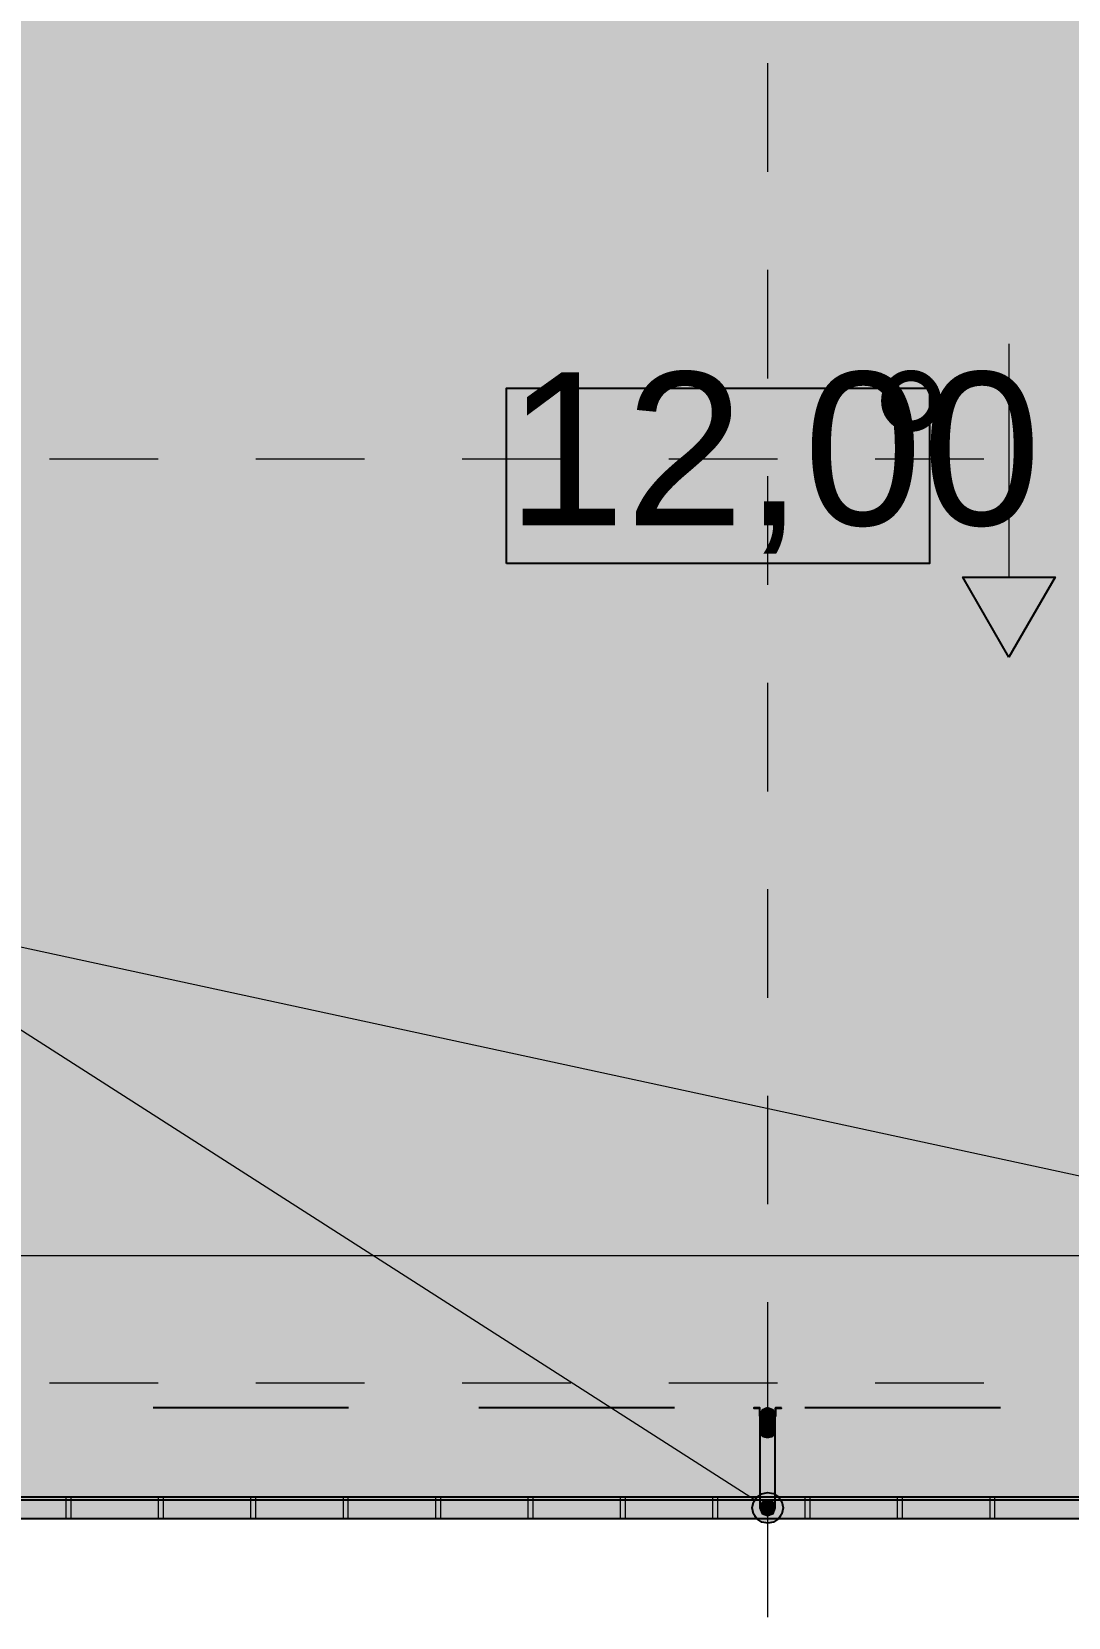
# Model space of a CAD drawing. Extents: x 8 to 21351, y 0 to 420.
# Drawn here: x 20661.7 to 20695.3, y 134.9 to 186.4 of the extents above; entities that cross this region are included whole.
import ezdxf

# ---------------------------------------------------------------- set-up
doc = ezdxf.new("R2010")
doc.units = 0
doc.styles.add('TEYPDFCAD_TEXT', font='arial.ttf')

msp = doc.modelspace()

# ---------------------------------------------------------------- hatches: boundary and pattern name
at = {"true_color": 0x7f7f7f}
msp.add_hatch(color=0, dxfattribs=at).paths.add_polyline_path([(20473.267, 138.73), (20473.267, 187.53), (20807.867, 187.53), (20807.867, 138.73)])
at = {"true_color": 0xffffff}
for points in [[(20677.09, 169.141), (20677.09, 174.83), (20690.828, 174.83), (20690.828, 169.141)], [(20686.019, 141.728), (20685.82, 141.728), (20685.82, 141.478), (20685.747, 141.301), (20685.569, 141.227), (20685.392, 141.301), (20685.318, 141.478), (20685.318, 141.728), (20685.119, 141.728), (20685.119, 141.718), (20685.309, 141.718), (20685.309, 141.478), (20685.385, 141.295), (20685.569, 141.218), (20685.753, 141.295), (20685.829, 141.478), (20685.829, 141.718), (20686.019, 141.718)], [(20686.019, 141.728), (20685.82, 141.728), (20685.82, 141.478), (20685.747, 141.301), (20685.569, 141.227), (20685.392, 141.301), (20685.318, 141.478), (20685.318, 141.728), (20685.119, 141.728), (20685.119, 141.718), (20685.309, 141.718), (20685.309, 141.478), (20685.385, 141.295), (20685.569, 141.218), (20685.753, 141.295), (20685.829, 141.478), (20685.829, 141.718), (20686.019, 141.718)], [(20686.019, 141.728), (20685.82, 141.728), (20685.82, 141.478), (20685.747, 141.301), (20685.569, 141.227), (20685.392, 141.301), (20685.318, 141.478), (20685.318, 141.728), (20685.119, 141.728), (20685.119, 141.718), (20685.309, 141.718), (20685.309, 141.478), (20685.385, 141.295), (20685.569, 141.218), (20685.753, 141.295), (20685.829, 141.478), (20685.829, 141.718), (20686.019, 141.718)], [(20686.019, 141.728), (20685.82, 141.728), (20685.82, 141.478), (20685.747, 141.301), (20685.569, 141.227), (20685.392, 141.301), (20685.318, 141.478), (20685.318, 141.728), (20685.119, 141.728), (20685.119, 141.718), (20685.309, 141.718), (20685.309, 141.478), (20685.385, 141.295), (20685.569, 141.218), (20685.753, 141.295), (20685.829, 141.478), (20685.829, 141.718), (20686.019, 141.718)], [(20686.019, 141.728), (20685.82, 141.728), (20685.82, 141.478), (20685.747, 141.301), (20685.569, 141.227), (20685.392, 141.301), (20685.318, 141.478), (20685.318, 141.728), (20685.119, 141.728), (20685.119, 141.718), (20685.309, 141.718), (20685.309, 141.478), (20685.385, 141.295), (20685.569, 141.218), (20685.753, 141.295), (20685.829, 141.478), (20685.829, 141.718), (20686.019, 141.718)], [(20686.019, 141.728), (20685.82, 141.728), (20685.82, 141.478), (20685.747, 141.301), (20685.569, 141.227), (20685.392, 141.301), (20685.318, 141.478), (20685.318, 141.728), (20685.119, 141.728), (20685.119, 141.718), (20685.309, 141.718), (20685.309, 141.478), (20685.385, 141.295), (20685.569, 141.218), (20685.753, 141.295), (20685.829, 141.478), (20685.829, 141.718), (20686.019, 141.718)], [(20686.019, 141.728), (20685.82, 141.728), (20685.82, 141.478), (20685.747, 141.301), (20685.569, 141.227), (20685.392, 141.301), (20685.318, 141.478), (20685.318, 141.728), (20685.119, 141.728), (20685.119, 141.718), (20685.309, 141.718), (20685.309, 141.478), (20685.385, 141.295), (20685.569, 141.218), (20685.753, 141.295), (20685.829, 141.478), (20685.829, 141.718), (20686.019, 141.718)], [(20686.019, 141.728), (20685.82, 141.728), (20685.82, 141.478), (20685.747, 141.301), (20685.569, 141.227), (20685.392, 141.301), (20685.318, 141.478), (20685.318, 141.728), (20685.119, 141.728), (20685.119, 141.718), (20685.309, 141.718), (20685.309, 141.478), (20685.385, 141.295), (20685.569, 141.218), (20685.753, 141.295), (20685.829, 141.478), (20685.829, 141.718), (20686.019, 141.718)], [(20686.019, 141.728), (20685.82, 141.728), (20685.82, 141.478), (20685.747, 141.301), (20685.569, 141.227), (20685.392, 141.301), (20685.318, 141.478), (20685.318, 141.728), (20685.119, 141.728), (20685.119, 141.718), (20685.309, 141.718), (20685.309, 141.478), (20685.385, 141.295), (20685.569, 141.218), (20685.753, 141.295), (20685.829, 141.478), (20685.829, 141.718), (20686.019, 141.718)], [(20686.019, 141.728), (20685.82, 141.728), (20685.82, 141.478), (20685.747, 141.301), (20685.569, 141.227), (20685.392, 141.301), (20685.318, 141.478), (20685.318, 141.728), (20685.119, 141.728), (20685.119, 141.718), (20685.309, 141.718), (20685.309, 141.478), (20685.385, 141.295), (20685.569, 141.218), (20685.753, 141.295), (20685.829, 141.478), (20685.829, 141.718), (20686.019, 141.718)], [(20686.019, 141.728), (20685.82, 141.728), (20685.82, 141.478), (20685.747, 141.301), (20685.569, 141.227), (20685.392, 141.301), (20685.318, 141.478), (20685.318, 141.728), (20685.119, 141.728), (20685.119, 141.718), (20685.309, 141.718), (20685.309, 141.478), (20685.385, 141.295), (20685.569, 141.218), (20685.753, 141.295), (20685.829, 141.478), (20685.829, 141.718), (20686.019, 141.718)], [(20686.019, 141.728), (20685.82, 141.728), (20685.82, 141.478), (20685.747, 141.301), (20685.569, 141.227), (20685.392, 141.301), (20685.318, 141.478), (20685.318, 141.728), (20685.119, 141.728), (20685.119, 141.718), (20685.309, 141.718), (20685.309, 141.478), (20685.385, 141.295), (20685.569, 141.218), (20685.753, 141.295), (20685.829, 141.478), (20685.829, 141.718), (20686.019, 141.718)], [(20686.019, 141.728), (20685.82, 141.728), (20685.82, 141.478), (20685.747, 141.301), (20685.569, 141.227), (20685.392, 141.301), (20685.318, 141.478), (20685.318, 141.728), (20685.119, 141.728), (20685.119, 141.718), (20685.309, 141.718), (20685.309, 141.478), (20685.385, 141.295), (20685.569, 141.218), (20685.753, 141.295), (20685.829, 141.478), (20685.829, 141.718), (20686.019, 141.718)], [(20686.019, 141.728), (20685.82, 141.728), (20685.82, 141.478), (20685.747, 141.301), (20685.569, 141.227), (20685.392, 141.301), (20685.318, 141.478), (20685.318, 141.728), (20685.119, 141.728), (20685.119, 141.718), (20685.309, 141.718), (20685.309, 141.478), (20685.385, 141.295), (20685.569, 141.218), (20685.753, 141.295), (20685.829, 141.478), (20685.829, 141.718), (20686.019, 141.718)], [(20686.019, 141.728), (20685.82, 141.728), (20685.82, 141.478), (20685.747, 141.301), (20685.569, 141.227), (20685.392, 141.301), (20685.318, 141.478), (20685.318, 141.728), (20685.119, 141.728), (20685.119, 141.718), (20685.309, 141.718), (20685.309, 141.478), (20685.385, 141.295), (20685.569, 141.218), (20685.753, 141.295), (20685.829, 141.478), (20685.829, 141.718), (20686.019, 141.718)], [(20686.019, 141.728), (20685.82, 141.728), (20685.82, 141.478), (20685.747, 141.301), (20685.569, 141.227), (20685.392, 141.301), (20685.318, 141.478), (20685.318, 141.728), (20685.119, 141.728), (20685.119, 141.718), (20685.309, 141.718), (20685.309, 141.478), (20685.385, 141.295), (20685.569, 141.218), (20685.753, 141.295), (20685.829, 141.478), (20685.829, 141.718), (20686.019, 141.718)], [(20686.019, 141.728), (20685.82, 141.728), (20685.82, 141.478), (20685.747, 141.301), (20685.569, 141.227), (20685.392, 141.301), (20685.318, 141.478), (20685.318, 141.728), (20685.119, 141.728), (20685.119, 141.718), (20685.309, 141.718), (20685.309, 141.478), (20685.385, 141.295), (20685.569, 141.218), (20685.753, 141.295), (20685.829, 141.478), (20685.829, 141.718), (20686.019, 141.718)], [(20686.019, 141.728), (20685.82, 141.728), (20685.82, 141.478), (20685.747, 141.301), (20685.569, 141.227), (20685.392, 141.301), (20685.318, 141.478), (20685.318, 141.728), (20685.119, 141.728), (20685.119, 141.718), (20685.309, 141.718), (20685.309, 141.478), (20685.385, 141.295), (20685.569, 141.218), (20685.753, 141.295), (20685.829, 141.478), (20685.829, 141.718), (20686.019, 141.718)], [(20686.019, 141.728), (20685.82, 141.728), (20685.82, 141.478), (20685.747, 141.301), (20685.569, 141.227), (20685.392, 141.301), (20685.318, 141.478), (20685.318, 141.728), (20685.119, 141.728), (20685.119, 141.718), (20685.309, 141.718), (20685.309, 141.478), (20685.385, 141.295), (20685.569, 141.218), (20685.753, 141.295), (20685.829, 141.478), (20685.829, 141.718), (20686.019, 141.718)], [(20686.019, 141.728), (20685.82, 141.728), (20685.82, 141.478), (20685.747, 141.301), (20685.569, 141.227), (20685.392, 141.301), (20685.318, 141.478), (20685.318, 141.728), (20685.119, 141.728), (20685.119, 141.718), (20685.309, 141.718), (20685.309, 141.478), (20685.385, 141.295), (20685.569, 141.218), (20685.753, 141.295), (20685.829, 141.478), (20685.829, 141.718), (20686.019, 141.718)], [(20686.019, 141.728), (20685.82, 141.728), (20685.82, 141.478), (20685.747, 141.301), (20685.569, 141.227), (20685.392, 141.301), (20685.318, 141.478), (20685.318, 141.728), (20685.119, 141.728), (20685.119, 141.718), (20685.309, 141.718), (20685.309, 141.478), (20685.385, 141.295), (20685.569, 141.218), (20685.753, 141.295), (20685.829, 141.478), (20685.829, 141.718), (20686.019, 141.718)], [(20686.019, 141.728), (20685.82, 141.728), (20685.82, 141.478), (20685.747, 141.301), (20685.569, 141.227), (20685.392, 141.301), (20685.318, 141.478), (20685.318, 141.728), (20685.119, 141.728), (20685.119, 141.718), (20685.309, 141.718), (20685.309, 141.478), (20685.385, 141.295), (20685.569, 141.218), (20685.753, 141.295), (20685.829, 141.478), (20685.829, 141.718), (20686.019, 141.718)], [(20686.019, 141.728), (20685.82, 141.728), (20685.82, 141.478), (20685.747, 141.301), (20685.569, 141.227), (20685.392, 141.301), (20685.318, 141.478), (20685.318, 141.728), (20685.119, 141.728), (20685.119, 141.718), (20685.309, 141.718), (20685.309, 141.478), (20685.385, 141.295), (20685.569, 141.218), (20685.753, 141.295), (20685.829, 141.478), (20685.829, 141.718), (20686.019, 141.718)], [(20686.019, 141.728), (20685.82, 141.728), (20685.82, 141.478), (20685.747, 141.301), (20685.569, 141.227), (20685.392, 141.301), (20685.318, 141.478), (20685.318, 141.728), (20685.119, 141.728), (20685.119, 141.718), (20685.309, 141.718), (20685.309, 141.478), (20685.385, 141.295), (20685.569, 141.218), (20685.753, 141.295), (20685.829, 141.478), (20685.829, 141.718), (20686.019, 141.718)], [(20685.819, 141.478), (20685.746, 141.655), (20685.569, 141.728), (20685.392, 141.655), (20685.319, 141.478), (20685.392, 141.302), (20685.569, 141.228), (20685.746, 141.302)], [(20685.819, 141.478), (20685.746, 141.655), (20685.569, 141.728), (20685.392, 141.655), (20685.319, 141.478), (20685.392, 141.302), (20685.569, 141.228), (20685.746, 141.302)], [(20685.319, 141.478), (20685.392, 141.302), (20685.569, 141.228), (20685.746, 141.302), (20685.819, 141.478), (20685.746, 141.655), (20685.569, 141.728), (20685.392, 141.655)], [(20685.819, 141.478), (20685.746, 141.655), (20685.569, 141.728), (20685.392, 141.655), (20685.319, 141.478), (20685.392, 141.302), (20685.569, 141.228), (20685.746, 141.302)], [(20685.819, 141.478), (20685.746, 141.655), (20685.569, 141.728), (20685.392, 141.655), (20685.319, 141.478), (20685.392, 141.302), (20685.569, 141.228), (20685.746, 141.302)], [(20685.319, 140.948), (20685.819, 140.948), (20685.819, 141.478), (20685.319, 141.478)], [(20685.319, 141.478), (20685.319, 138.48), (20685.819, 138.48), (20685.819, 141.478)], [(20685.319, 141.478), (20685.319, 138.48), (20685.819, 138.48), (20685.819, 141.478)], [(20685.819, 140.948), (20685.815, 140.979), (20685.804, 141.009), (20685.786, 141.036), (20685.761, 141.062), (20685.73, 141.083), (20685.694, 141.101), (20685.655, 141.114), (20685.613, 141.122), (20685.569, 141.125), (20685.526, 141.122), (20685.484, 141.114), (20685.444, 141.101), (20685.408, 141.083), (20685.378, 141.062), (20685.353, 141.036), (20685.334, 141.009), (20685.323, 140.979), (20685.319, 140.948), (20685.323, 140.917), (20685.334, 140.888), (20685.353, 140.86), (20685.378, 140.834), (20685.408, 140.813), (20685.444, 140.795), (20685.484, 140.782), (20685.526, 140.774), (20685.569, 140.771), (20685.613, 140.774), (20685.655, 140.782), (20685.694, 140.795), (20685.73, 140.813), (20685.761, 140.834), (20685.786, 140.86), (20685.804, 140.888), (20685.815, 140.917)], [(20807.867, 138.131), (20807.867, 138.831), (20473.267, 138.831), (20473.267, 138.131)], [(20685.819, 138.48), (20685.746, 138.657), (20685.569, 138.73), (20685.392, 138.657), (20685.319, 138.48), (20685.392, 138.303), (20685.569, 138.23), (20685.746, 138.303)], [(20685.819, 138.48), (20685.746, 138.657), (20685.569, 138.73), (20685.392, 138.657), (20685.319, 138.48), (20685.392, 138.303), (20685.569, 138.23), (20685.746, 138.303)], [(20685.819, 138.48), (20685.746, 138.657), (20685.569, 138.73), (20685.392, 138.657), (20685.319, 138.48), (20685.392, 138.303), (20685.569, 138.23), (20685.746, 138.303)]]:
    msp.add_hatch(color=0, dxfattribs=at).paths.add_polyline_path(points)
at = {"true_color": 0xff5e5e}
for points in [[(20693.404, 166.097), (20691.904, 168.695), (20694.904, 168.695)], [(20685.217, 138.125), (20685.108, 138.287), (20685.069, 138.478), (20685.107, 138.67), (20685.214, 138.832), (20685.376, 138.941), (20685.567, 138.98), (20685.759, 138.943), (20685.922, 138.835), (20686.03, 138.673), (20686.069, 138.482), (20686.032, 138.29), (20685.924, 138.128), (20685.762, 138.019), (20685.571, 137.98), (20685.379, 138.017)]]:
    msp.add_hatch(color=0, dxfattribs=at).paths.add_polyline_path(points)

# ---------------------------------------------------------------- linework, layer by layer
at = {"color": 7, "lineweight": 15}
for p, q in [((20685.569, 185.376), (20685.569, 181.849)), ((20685.569, 178.674), (20685.569, 175.146)), ((20665.777, 172.53), (20662.249, 172.53)), ((20672.479, 172.53), (20668.952, 172.53)), ((20679.182, 172.53), (20675.654, 172.53)), ((20685.885, 172.53), (20682.357, 172.53)), ((20692.588, 172.53), (20689.06, 172.53)), ((20685.569, 171.971), (20685.569, 168.443)), ((20685.569, 165.268), (20685.569, 161.74)), ((20685.569, 158.565), (20685.569, 155.037)), ((20685.569, 151.862), (20685.569, 148.335)), ((20473.267, 146.675), (20807.867, 146.675)), ((20685.569, 145.16), (20685.569, 141.632)), ((20665.777, 142.53), (20662.249, 142.53)), ((20672.479, 142.53), (20668.952, 142.53)), ((20679.182, 142.53), (20675.654, 142.53)), ((20685.885, 142.53), (20682.357, 142.53)), ((20692.588, 142.53), (20689.06, 142.53)), ((20685.318, 141.728), (20685.119, 141.728)), ((20685.119, 141.728), (20685.119, 141.718)), ((20685.318, 141.728), (20685.119, 141.728)), ((20685.119, 141.728), (20685.119, 141.718)), ((20685.318, 141.728), (20685.119, 141.728)), ((20685.119, 141.728), (20685.119, 141.718)), ((20685.318, 141.728), (20685.119, 141.728)), ((20685.119, 141.728), (20685.119, 141.718)), ((20685.318, 141.728), (20685.119, 141.728)), ((20685.119, 141.728), (20685.119, 141.718)), ((20685.318, 141.728), (20685.119, 141.728)), ((20685.119, 141.728), (20685.119, 141.718)), ((20685.318, 141.728), (20685.119, 141.728)), ((20685.119, 141.728), (20685.119, 141.718)), ((20685.318, 141.728), (20685.119, 141.728)), ((20685.119, 141.728), (20685.119, 141.718)), ((20685.318, 141.728), (20685.119, 141.728)), ((20685.119, 141.728), (20685.119, 141.718)), ((20685.318, 141.728), (20685.119, 141.728)), ((20685.119, 141.728), (20685.119, 141.718)), ((20685.318, 141.728), (20685.119, 141.728)), ((20685.119, 141.728), (20685.119, 141.718)), ((20685.318, 141.728), (20685.119, 141.728)), ((20685.119, 141.728), (20685.119, 141.718)), ((20685.318, 141.728), (20685.119, 141.728)), ((20685.119, 141.728), (20685.119, 141.718)), ((20685.318, 141.728), (20685.119, 141.728)), ((20685.119, 141.728), (20685.119, 141.718)), ((20685.318, 141.728), (20685.119, 141.728)), ((20685.119, 141.728), (20685.119, 141.718)), ((20685.318, 141.728), (20685.119, 141.728)), ((20685.119, 141.728), (20685.119, 141.718)), ((20685.318, 141.728), (20685.119, 141.728)), ((20685.119, 141.728), (20685.119, 141.718)), ((20685.318, 141.728), (20685.119, 141.728)), ((20685.119, 141.728), (20685.119, 141.718)), ((20685.318, 141.728), (20685.119, 141.728)), ((20685.119, 141.728), (20685.119, 141.718)), ((20685.318, 141.728), (20685.119, 141.728)), ((20685.119, 141.728), (20685.119, 141.718)), ((20685.318, 141.728), (20685.119, 141.728)), ((20685.119, 141.728), (20685.119, 141.718)), ((20685.318, 141.728), (20685.119, 141.728)), ((20685.119, 141.728), (20685.119, 141.718)), ((20685.318, 141.728), (20685.119, 141.728)), ((20685.119, 141.728), (20685.119, 141.718)), ((20685.318, 141.728), (20685.119, 141.728)), ((20685.119, 141.728), (20685.119, 141.718)), ((20685.119, 141.718), (20685.309, 141.718)), ((20685.119, 141.718), (20685.309, 141.718)), ((20685.119, 141.718), (20685.309, 141.718)), ((20685.119, 141.718), (20685.309, 141.718)), ((20685.119, 141.718), (20685.309, 141.718)), ((20685.119, 141.718), (20685.309, 141.718)), ((20685.119, 141.718), (20685.309, 141.718)), ((20685.119, 141.718), (20685.309, 141.718)), ((20685.119, 141.718), (20685.309, 141.718)), ((20685.119, 141.718), (20685.309, 141.718)), ((20685.119, 141.718), (20685.309, 141.718)), ((20685.119, 141.718), (20685.309, 141.718)), ((20685.119, 141.718), (20685.309, 141.718)), ((20685.119, 141.718), (20685.309, 141.718)), ((20685.119, 141.718), (20685.309, 141.718)), ((20685.119, 141.718), (20685.309, 141.718)), ((20685.119, 141.718), (20685.309, 141.718)), ((20685.119, 141.718), (20685.309, 141.718)), ((20685.119, 141.718), (20685.309, 141.718)), ((20685.119, 141.718), (20685.309, 141.718)), ((20685.119, 141.718), (20685.309, 141.718)), ((20685.119, 141.718), (20685.309, 141.718)), ((20685.119, 141.718), (20685.309, 141.718)), ((20685.119, 141.718), (20685.309, 141.718)), ((20685.309, 141.718), (20685.309, 141.478)), ((20685.309, 141.718), (20685.309, 141.478)), ((20685.309, 141.718), (20685.309, 141.478)), ((20685.309, 141.718), (20685.309, 141.478)), ((20685.309, 141.718), (20685.309, 141.478)), ((20685.309, 141.718), (20685.309, 141.478)), ((20685.309, 141.718), (20685.309, 141.478)), ((20685.309, 141.718), (20685.309, 141.478)), ((20685.309, 141.718), (20685.309, 141.478)), ((20685.309, 141.718), (20685.309, 141.478)), ((20685.309, 141.718), (20685.309, 141.478)), ((20685.309, 141.718), (20685.309, 141.478)), ((20685.309, 141.718), (20685.309, 141.478)), ((20685.309, 141.718), (20685.309, 141.478)), ((20685.309, 141.718), (20685.309, 141.478)), ((20685.309, 141.718), (20685.309, 141.478)), ((20685.309, 141.718), (20685.309, 141.478)), ((20685.309, 141.718), (20685.309, 141.478)), ((20685.309, 141.718), (20685.309, 141.478)), ((20685.309, 141.718), (20685.309, 141.478)), ((20685.309, 141.718), (20685.309, 141.478)), ((20685.309, 141.718), (20685.309, 141.478)), ((20685.309, 141.718), (20685.309, 141.478)), ((20685.309, 141.718), (20685.309, 141.478)), ((20685.318, 141.478), (20685.318, 141.728)), ((20685.318, 141.478), (20685.318, 141.728)), ((20685.318, 141.478), (20685.318, 141.728)), ((20685.318, 141.478), (20685.318, 141.728)), ((20685.318, 141.478), (20685.318, 141.728)), ((20685.318, 141.478), (20685.318, 141.728)), ((20685.318, 141.478), (20685.318, 141.728)), ((20685.318, 141.478), (20685.318, 141.728)), ((20685.318, 141.478), (20685.318, 141.728)), ((20685.318, 141.478), (20685.318, 141.728)), ((20685.318, 141.478), (20685.318, 141.728)), ((20685.318, 141.478), (20685.318, 141.728)), ((20685.318, 141.478), (20685.318, 141.728)), ((20685.318, 141.478), (20685.318, 141.728)), ((20685.318, 141.478), (20685.318, 141.728)), ((20685.318, 141.478), (20685.318, 141.728)), ((20685.318, 141.478), (20685.318, 141.728)), ((20685.318, 141.478), (20685.318, 141.728)), ((20685.318, 141.478), (20685.318, 141.728)), ((20685.318, 141.478), (20685.318, 141.728)), ((20685.318, 141.478), (20685.318, 141.728)), ((20685.318, 141.478), (20685.318, 141.728)), ((20685.318, 141.478), (20685.318, 141.728)), ((20685.318, 141.478), (20685.318, 141.728)), ((20685.319, 141.478), (20685.392, 141.655)), ((20685.319, 141.478), (20685.392, 141.655)), ((20685.319, 141.478), (20685.392, 141.655)), ((20685.319, 141.478), (20685.392, 141.655)), ((20685.319, 141.478), (20685.392, 141.655)), ((20685.392, 141.655), (20685.569, 141.728)), ((20685.392, 141.655), (20685.569, 141.728)), ((20685.392, 141.655), (20685.569, 141.728)), ((20685.392, 141.655), (20685.569, 141.728)), ((20685.392, 141.655), (20685.569, 141.728)), ((20685.569, 141.728), (20685.746, 141.655)), ((20685.569, 141.728), (20685.746, 141.655)), ((20685.569, 141.728), (20685.746, 141.655)), ((20685.569, 141.728), (20685.746, 141.655)), ((20685.569, 141.728), (20685.746, 141.655)), ((20685.746, 141.655), (20685.819, 141.478)), ((20685.746, 141.655), (20685.819, 141.478)), ((20685.746, 141.655), (20685.819, 141.478)), ((20685.746, 141.655), (20685.819, 141.478)), ((20685.746, 141.655), (20685.819, 141.478)), ((20686.019, 141.728), (20685.82, 141.728)), ((20685.82, 141.728), (20685.82, 141.478)), ((20686.019, 141.728), (20685.82, 141.728)), ((20685.82, 141.728), (20685.82, 141.478)), ((20686.019, 141.728), (20685.82, 141.728)), ((20685.82, 141.728), (20685.82, 141.478)), ((20686.019, 141.728), (20685.82, 141.728)), ((20685.82, 141.728), (20685.82, 141.478)), ((20686.019, 141.728), (20685.82, 141.728)), ((20685.82, 141.728), (20685.82, 141.478)), ((20686.019, 141.728), (20685.82, 141.728)), ((20685.82, 141.728), (20685.82, 141.478)), ((20686.019, 141.728), (20685.82, 141.728)), ((20685.82, 141.728), (20685.82, 141.478)), ((20686.019, 141.728), (20685.82, 141.728)), ((20685.82, 141.728), (20685.82, 141.478)), ((20686.019, 141.728), (20685.82, 141.728)), ((20685.82, 141.728), (20685.82, 141.478)), ((20686.019, 141.728), (20685.82, 141.728)), ((20685.82, 141.728), (20685.82, 141.478)), ((20686.019, 141.728), (20685.82, 141.728)), ((20685.82, 141.728), (20685.82, 141.478)), ((20686.019, 141.728), (20685.82, 141.728)), ((20685.82, 141.728), (20685.82, 141.478)), ((20686.019, 141.728), (20685.82, 141.728)), ((20685.82, 141.728), (20685.82, 141.478)), ((20686.019, 141.728), (20685.82, 141.728)), ((20685.82, 141.728), (20685.82, 141.478)), ((20686.019, 141.728), (20685.82, 141.728)), ((20685.82, 141.728), (20685.82, 141.478)), ((20686.019, 141.728), (20685.82, 141.728)), ((20685.82, 141.728), (20685.82, 141.478)), ((20686.019, 141.728), (20685.82, 141.728)), ((20685.82, 141.728), (20685.82, 141.478)), ((20686.019, 141.728), (20685.82, 141.728)), ((20685.82, 141.728), (20685.82, 141.478)), ((20686.019, 141.728), (20685.82, 141.728)), ((20685.82, 141.728), (20685.82, 141.478)), ((20686.019, 141.728), (20685.82, 141.728)), ((20685.82, 141.728), (20685.82, 141.478)), ((20686.019, 141.728), (20685.82, 141.728)), ((20685.82, 141.728), (20685.82, 141.478)), ((20686.019, 141.728), (20685.82, 141.728)), ((20685.82, 141.728), (20685.82, 141.478)), ((20686.019, 141.728), (20685.82, 141.728)), ((20685.82, 141.728), (20685.82, 141.478)), ((20686.019, 141.728), (20685.82, 141.728)), ((20685.82, 141.728), (20685.82, 141.478)), ((20685.829, 141.478), (20685.829, 141.718)), ((20685.829, 141.718), (20686.019, 141.718)), ((20685.829, 141.478), (20685.829, 141.718)), ((20685.829, 141.718), (20686.019, 141.718)), ((20685.829, 141.478), (20685.829, 141.718)), ((20685.829, 141.718), (20686.019, 141.718)), ((20685.829, 141.478), (20685.829, 141.718)), ((20685.829, 141.718), (20686.019, 141.718)), ((20685.829, 141.478), (20685.829, 141.718)), ((20685.829, 141.718), (20686.019, 141.718)), ((20685.829, 141.478), (20685.829, 141.718)), ((20685.829, 141.718), (20686.019, 141.718)), ((20685.829, 141.478), (20685.829, 141.718)), ((20685.829, 141.718), (20686.019, 141.718)), ((20685.829, 141.478), (20685.829, 141.718)), ((20685.829, 141.718), (20686.019, 141.718)), ((20685.829, 141.478), (20685.829, 141.718)), ((20685.829, 141.718), (20686.019, 141.718)), ((20685.829, 141.478), (20685.829, 141.718)), ((20685.829, 141.718), (20686.019, 141.718)), ((20685.829, 141.478), (20685.829, 141.718)), ((20685.829, 141.718), (20686.019, 141.718)), ((20685.829, 141.478), (20685.829, 141.718)), ((20685.829, 141.718), (20686.019, 141.718)), ((20685.829, 141.478), (20685.829, 141.718)), ((20685.829, 141.718), (20686.019, 141.718)), ((20685.829, 141.478), (20685.829, 141.718)), ((20685.829, 141.718), (20686.019, 141.718)), ((20685.829, 141.478), (20685.829, 141.718)), ((20685.829, 141.718), (20686.019, 141.718)), ((20685.829, 141.478), (20685.829, 141.718)), ((20685.829, 141.718), (20686.019, 141.718)), ((20685.829, 141.478), (20685.829, 141.718)), ((20685.829, 141.718), (20686.019, 141.718)), ((20685.829, 141.478), (20685.829, 141.718)), ((20685.829, 141.718), (20686.019, 141.718)), ((20685.829, 141.478), (20685.829, 141.718)), ((20685.829, 141.718), (20686.019, 141.718)), ((20685.829, 141.478), (20685.829, 141.718)), ((20685.829, 141.718), (20686.019, 141.718)), ((20685.829, 141.478), (20685.829, 141.718)), ((20685.829, 141.718), (20686.019, 141.718)), ((20685.829, 141.478), (20685.829, 141.718)), ((20685.829, 141.718), (20686.019, 141.718)), ((20685.829, 141.478), (20685.829, 141.718)), ((20685.829, 141.718), (20686.019, 141.718)), ((20685.829, 141.478), (20685.829, 141.718)), ((20685.829, 141.718), (20686.019, 141.718)), ((20686.019, 141.718), (20686.019, 141.728)), ((20686.019, 141.718), (20686.019, 141.728)), ((20686.019, 141.718), (20686.019, 141.728)), ((20686.019, 141.718), (20686.019, 141.728)), ((20686.019, 141.718), (20686.019, 141.728)), ((20686.019, 141.718), (20686.019, 141.728)), ((20686.019, 141.718), (20686.019, 141.728)), ((20686.019, 141.718), (20686.019, 141.728)), ((20686.019, 141.718), (20686.019, 141.728)), ((20686.019, 141.718), (20686.019, 141.728)), ((20686.019, 141.718), (20686.019, 141.728)), ((20686.019, 141.718), (20686.019, 141.728)), ((20686.019, 141.718), (20686.019, 141.728)), ((20686.019, 141.718), (20686.019, 141.728)), ((20686.019, 141.718), (20686.019, 141.728)), ((20686.019, 141.718), (20686.019, 141.728)), ((20686.019, 141.718), (20686.019, 141.728)), ((20686.019, 141.718), (20686.019, 141.728)), ((20686.019, 141.718), (20686.019, 141.728)), ((20686.019, 141.718), (20686.019, 141.728)), ((20686.019, 141.718), (20686.019, 141.728)), ((20686.019, 141.718), (20686.019, 141.728)), ((20686.019, 141.718), (20686.019, 141.728)), ((20686.019, 141.718), (20686.019, 141.728)), ((20685.309, 141.478), (20685.385, 141.295)), ((20685.309, 141.478), (20685.385, 141.295)), ((20685.309, 141.478), (20685.385, 141.295)), ((20685.309, 141.478), (20685.385, 141.295)), ((20685.309, 141.478), (20685.385, 141.295)), ((20685.309, 141.478), (20685.385, 141.295)), ((20685.309, 141.478), (20685.385, 141.295)), ((20685.309, 141.478), (20685.385, 141.295)), ((20685.309, 141.478), (20685.385, 141.295)), ((20685.309, 141.478), (20685.385, 141.295)), ((20685.309, 141.478), (20685.385, 141.295)), ((20685.309, 141.478), (20685.385, 141.295)), ((20685.309, 141.478), (20685.385, 141.295)), ((20685.309, 141.478), (20685.385, 141.295)), ((20685.309, 141.478), (20685.385, 141.295)), ((20685.309, 141.478), (20685.385, 141.295)), ((20685.309, 141.478), (20685.385, 141.295)), ((20685.309, 141.478), (20685.385, 141.295)), ((20685.309, 141.478), (20685.385, 141.295)), ((20685.309, 141.478), (20685.385, 141.295)), ((20685.309, 141.478), (20685.385, 141.295)), ((20685.309, 141.478), (20685.385, 141.295)), ((20685.309, 141.478), (20685.385, 141.295)), ((20685.309, 141.478), (20685.385, 141.295)), ((20685.392, 141.301), (20685.318, 141.478)), ((20685.392, 141.301), (20685.318, 141.478)), ((20685.392, 141.301), (20685.318, 141.478)), ((20685.392, 141.301), (20685.318, 141.478)), ((20685.392, 141.301), (20685.318, 141.478)), ((20685.392, 141.301), (20685.318, 141.478)), ((20685.392, 141.301), (20685.318, 141.478)), ((20685.392, 141.301), (20685.318, 141.478)), ((20685.392, 141.301), (20685.318, 141.478)), ((20685.392, 141.301), (20685.318, 141.478)), ((20685.392, 141.301), (20685.318, 141.478)), ((20685.392, 141.301), (20685.318, 141.478)), ((20685.392, 141.301), (20685.318, 141.478)), ((20685.392, 141.301), (20685.318, 141.478)), ((20685.392, 141.301), (20685.318, 141.478)), ((20685.392, 141.301), (20685.318, 141.478)), ((20685.392, 141.301), (20685.318, 141.478)), ((20685.392, 141.301), (20685.318, 141.478)), ((20685.392, 141.301), (20685.318, 141.478)), ((20685.392, 141.301), (20685.318, 141.478)), ((20685.392, 141.301), (20685.318, 141.478)), ((20685.392, 141.301), (20685.318, 141.478)), ((20685.392, 141.301), (20685.318, 141.478)), ((20685.392, 141.301), (20685.318, 141.478)), ((20685.392, 141.302), (20685.319, 141.478)), ((20685.392, 141.302), (20685.319, 141.478)), ((20685.392, 141.302), (20685.319, 141.478)), ((20685.392, 141.302), (20685.319, 141.478)), ((20685.392, 141.302), (20685.319, 141.478)), ((20685.319, 140.948), (20685.319, 141.478)), ((20685.319, 138.48), (20685.319, 141.478)), ((20685.319, 138.48), (20685.319, 141.478)), ((20685.353, 141.036), (20685.378, 141.062)), ((20685.378, 141.062), (20685.408, 141.083)), ((20685.385, 141.295), (20685.569, 141.218)), ((20685.385, 141.295), (20685.569, 141.218)), ((20685.385, 141.295), (20685.569, 141.218)), ((20685.385, 141.295), (20685.569, 141.218)), ((20685.385, 141.295), (20685.569, 141.218)), ((20685.385, 141.295), (20685.569, 141.218)), ((20685.385, 141.295), (20685.569, 141.218)), ((20685.385, 141.295), (20685.569, 141.218)), ((20685.385, 141.295), (20685.569, 141.218)), ((20685.385, 141.295), (20685.569, 141.218)), ((20685.385, 141.295), (20685.569, 141.218)), ((20685.385, 141.295), (20685.569, 141.218)), ((20685.385, 141.295), (20685.569, 141.218)), ((20685.385, 141.295), (20685.569, 141.218)), ((20685.385, 141.295), (20685.569, 141.218)), ((20685.385, 141.295), (20685.569, 141.218)), ((20685.385, 141.295), (20685.569, 141.218)), ((20685.385, 141.295), (20685.569, 141.218)), ((20685.385, 141.295), (20685.569, 141.218)), ((20685.385, 141.295), (20685.569, 141.218)), ((20685.385, 141.295), (20685.569, 141.218)), ((20685.385, 141.295), (20685.569, 141.218)), ((20685.385, 141.295), (20685.569, 141.218)), ((20685.385, 141.295), (20685.569, 141.218)), ((20685.569, 141.228), (20685.392, 141.302)), ((20685.569, 141.228), (20685.392, 141.302)), ((20685.569, 141.228), (20685.392, 141.302)), ((20685.569, 141.228), (20685.392, 141.302)), ((20685.569, 141.228), (20685.392, 141.302)), ((20685.569, 141.227), (20685.392, 141.301)), ((20685.569, 141.227), (20685.392, 141.301)), ((20685.569, 141.227), (20685.392, 141.301)), ((20685.569, 141.227), (20685.392, 141.301)), ((20685.569, 141.227), (20685.392, 141.301)), ((20685.569, 141.227), (20685.392, 141.301)), ((20685.569, 141.227), (20685.392, 141.301)), ((20685.569, 141.227), (20685.392, 141.301)), ((20685.569, 141.227), (20685.392, 141.301)), ((20685.569, 141.227), (20685.392, 141.301)), ((20685.569, 141.227), (20685.392, 141.301)), ((20685.569, 141.227), (20685.392, 141.301)), ((20685.569, 141.227), (20685.392, 141.301)), ((20685.569, 141.227), (20685.392, 141.301)), ((20685.569, 141.227), (20685.392, 141.301)), ((20685.569, 141.227), (20685.392, 141.301)), ((20685.569, 141.227), (20685.392, 141.301)), ((20685.569, 141.227), (20685.392, 141.301)), ((20685.569, 141.227), (20685.392, 141.301)), ((20685.569, 141.227), (20685.392, 141.301)), ((20685.569, 141.227), (20685.392, 141.301)), ((20685.569, 141.227), (20685.392, 141.301)), ((20685.569, 141.227), (20685.392, 141.301)), ((20685.569, 141.227), (20685.392, 141.301)), ((20685.408, 141.083), (20685.444, 141.101)), ((20685.444, 141.101), (20685.484, 141.114)), ((20685.484, 141.114), (20685.526, 141.122)), ((20685.526, 141.122), (20685.569, 141.125)), ((20685.746, 141.302), (20685.569, 141.228)), ((20685.746, 141.302), (20685.569, 141.228)), ((20685.746, 141.302), (20685.569, 141.228)), ((20685.746, 141.302), (20685.569, 141.228)), ((20685.746, 141.302), (20685.569, 141.228)), ((20685.747, 141.301), (20685.569, 141.227)), ((20685.747, 141.301), (20685.569, 141.227)), ((20685.747, 141.301), (20685.569, 141.227)), ((20685.747, 141.301), (20685.569, 141.227)), ((20685.747, 141.301), (20685.569, 141.227)), ((20685.747, 141.301), (20685.569, 141.227)), ((20685.747, 141.301), (20685.569, 141.227)), ((20685.747, 141.301), (20685.569, 141.227)), ((20685.747, 141.301), (20685.569, 141.227)), ((20685.747, 141.301), (20685.569, 141.227)), ((20685.747, 141.301), (20685.569, 141.227)), ((20685.747, 141.301), (20685.569, 141.227)), ((20685.747, 141.301), (20685.569, 141.227)), ((20685.747, 141.301), (20685.569, 141.227)), ((20685.747, 141.301), (20685.569, 141.227)), ((20685.747, 141.301), (20685.569, 141.227)), ((20685.747, 141.301), (20685.569, 141.227)), ((20685.747, 141.301), (20685.569, 141.227)), ((20685.747, 141.301), (20685.569, 141.227)), ((20685.747, 141.301), (20685.569, 141.227)), ((20685.747, 141.301), (20685.569, 141.227)), ((20685.747, 141.301), (20685.569, 141.227)), ((20685.747, 141.301), (20685.569, 141.227)), ((20685.747, 141.301), (20685.569, 141.227)), ((20685.569, 141.218), (20685.753, 141.295)), ((20685.569, 141.218), (20685.753, 141.295)), ((20685.569, 141.218), (20685.753, 141.295)), ((20685.569, 141.218), (20685.753, 141.295)), ((20685.569, 141.218), (20685.753, 141.295)), ((20685.569, 141.218), (20685.753, 141.295)), ((20685.569, 141.218), (20685.753, 141.295)), ((20685.569, 141.218), (20685.753, 141.295)), ((20685.569, 141.218), (20685.753, 141.295)), ((20685.569, 141.218), (20685.753, 141.295)), ((20685.569, 141.218), (20685.753, 141.295)), ((20685.569, 141.218), (20685.753, 141.295)), ((20685.569, 141.218), (20685.753, 141.295)), ((20685.569, 141.218), (20685.753, 141.295)), ((20685.569, 141.218), (20685.753, 141.295)), ((20685.569, 141.218), (20685.753, 141.295)), ((20685.569, 141.218), (20685.753, 141.295)), ((20685.569, 141.218), (20685.753, 141.295)), ((20685.569, 141.218), (20685.753, 141.295)), ((20685.569, 141.218), (20685.753, 141.295)), ((20685.569, 141.218), (20685.753, 141.295)), ((20685.569, 141.218), (20685.753, 141.295)), ((20685.569, 141.218), (20685.753, 141.295)), ((20685.569, 141.218), (20685.753, 141.295)), ((20685.569, 141.125), (20685.613, 141.122)), ((20685.613, 141.122), (20685.655, 141.114)), ((20685.655, 141.114), (20685.694, 141.101)), ((20685.694, 141.101), (20685.73, 141.083)), ((20685.73, 141.083), (20685.761, 141.062)), ((20685.819, 141.478), (20685.746, 141.302)), ((20685.819, 141.478), (20685.746, 141.302)), ((20685.819, 141.478), (20685.746, 141.302)), ((20685.819, 141.478), (20685.746, 141.302)), ((20685.819, 141.478), (20685.746, 141.302)), ((20685.82, 141.478), (20685.747, 141.301)), ((20685.82, 141.478), (20685.747, 141.301)), ((20685.82, 141.478), (20685.747, 141.301)), ((20685.82, 141.478), (20685.747, 141.301)), ((20685.82, 141.478), (20685.747, 141.301)), ((20685.82, 141.478), (20685.747, 141.301)), ((20685.82, 141.478), (20685.747, 141.301)), ((20685.82, 141.478), (20685.747, 141.301)), ((20685.82, 141.478), (20685.747, 141.301)), ((20685.82, 141.478), (20685.747, 141.301)), ((20685.82, 141.478), (20685.747, 141.301)), ((20685.82, 141.478), (20685.747, 141.301)), ((20685.82, 141.478), (20685.747, 141.301)), ((20685.82, 141.478), (20685.747, 141.301)), ((20685.82, 141.478), (20685.747, 141.301)), ((20685.82, 141.478), (20685.747, 141.301)), ((20685.82, 141.478), (20685.747, 141.301)), ((20685.82, 141.478), (20685.747, 141.301)), ((20685.82, 141.478), (20685.747, 141.301)), ((20685.82, 141.478), (20685.747, 141.301)), ((20685.82, 141.478), (20685.747, 141.301)), ((20685.82, 141.478), (20685.747, 141.301)), ((20685.82, 141.478), (20685.747, 141.301)), ((20685.82, 141.478), (20685.747, 141.301)), ((20685.753, 141.295), (20685.829, 141.478)), ((20685.753, 141.295), (20685.829, 141.478)), ((20685.753, 141.295), (20685.829, 141.478)), ((20685.753, 141.295), (20685.829, 141.478)), ((20685.753, 141.295), (20685.829, 141.478)), ((20685.753, 141.295), (20685.829, 141.478)), ((20685.753, 141.295), (20685.829, 141.478)), ((20685.753, 141.295), (20685.829, 141.478)), ((20685.753, 141.295), (20685.829, 141.478)), ((20685.753, 141.295), (20685.829, 141.478)), ((20685.753, 141.295), (20685.829, 141.478)), ((20685.753, 141.295), (20685.829, 141.478)), ((20685.753, 141.295), (20685.829, 141.478)), ((20685.753, 141.295), (20685.829, 141.478)), ((20685.753, 141.295), (20685.829, 141.478)), ((20685.753, 141.295), (20685.829, 141.478)), ((20685.753, 141.295), (20685.829, 141.478)), ((20685.753, 141.295), (20685.829, 141.478)), ((20685.753, 141.295), (20685.829, 141.478)), ((20685.753, 141.295), (20685.829, 141.478)), ((20685.753, 141.295), (20685.829, 141.478)), ((20685.753, 141.295), (20685.829, 141.478)), ((20685.753, 141.295), (20685.829, 141.478)), ((20685.753, 141.295), (20685.829, 141.478)), ((20685.761, 141.062), (20685.786, 141.036)), ((20685.819, 141.478), (20685.819, 140.948)), ((20685.819, 141.478), (20685.819, 138.48)), ((20685.819, 141.478), (20685.819, 138.48)), ((20685.319, 140.948), (20685.323, 140.979)), ((20685.323, 140.917), (20685.319, 140.948)), ((20685.323, 140.979), (20685.334, 141.009)), ((20685.334, 140.888), (20685.323, 140.917)), ((20685.334, 141.009), (20685.353, 141.036)), ((20685.353, 140.86), (20685.334, 140.888)), ((20685.378, 140.834), (20685.353, 140.86)), ((20685.408, 140.813), (20685.378, 140.834)), ((20685.444, 140.795), (20685.408, 140.813)), ((20685.484, 140.782), (20685.444, 140.795)), ((20685.526, 140.774), (20685.484, 140.782)), ((20685.569, 140.771), (20685.526, 140.774)), ((20685.613, 140.774), (20685.569, 140.771)), ((20685.655, 140.782), (20685.613, 140.774)), ((20685.694, 140.795), (20685.655, 140.782)), ((20685.73, 140.813), (20685.694, 140.795)), ((20685.761, 140.834), (20685.73, 140.813)), ((20685.786, 140.86), (20685.761, 140.834)), ((20685.786, 141.036), (20685.804, 141.009)), ((20685.804, 140.888), (20685.786, 140.86)), ((20685.804, 141.009), (20685.815, 140.979)), ((20685.815, 140.917), (20685.804, 140.888)), ((20685.815, 140.979), (20685.819, 140.948)), ((20685.819, 140.948), (20685.815, 140.917)), ((20473.267, 138.831), (20807.867, 138.831)), ((20807.867, 138.73), (20473.267, 138.73)), ((20662.792, 138.121), (20662.792, 138.841)), ((20662.792, 138.841), (20662.942, 138.841)), ((20662.942, 138.841), (20662.942, 138.121)), ((20665.792, 138.121), (20665.792, 138.841)), ((20665.792, 138.841), (20665.942, 138.841)), ((20665.942, 138.841), (20665.942, 138.121)), ((20668.792, 138.121), (20668.792, 138.841)), ((20668.792, 138.841), (20668.942, 138.841)), ((20668.942, 138.841), (20668.942, 138.121)), ((20671.792, 138.121), (20671.792, 138.841)), ((20671.792, 138.841), (20671.942, 138.841)), ((20671.942, 138.841), (20671.942, 138.121)), ((20674.792, 138.121), (20674.792, 138.841)), ((20674.792, 138.841), (20674.942, 138.841)), ((20674.942, 138.841), (20674.942, 138.121)), ((20677.792, 138.121), (20677.792, 138.841)), ((20677.792, 138.841), (20677.942, 138.841)), ((20677.942, 138.841), (20677.942, 138.121)), ((20680.792, 138.121), (20680.792, 138.841)), ((20680.792, 138.841), (20680.942, 138.841)), ((20680.942, 138.841), (20680.942, 138.121)), ((20683.792, 138.121), (20683.792, 138.841)), ((20683.792, 138.841), (20683.942, 138.841)), ((20683.942, 138.841), (20683.942, 138.121)), ((20685.319, 138.48), (20685.392, 138.657)), ((20685.319, 138.48), (20685.392, 138.657)), ((20685.319, 138.48), (20685.392, 138.657)), ((20685.392, 138.303), (20685.319, 138.48)), ((20685.392, 138.303), (20685.319, 138.48)), ((20685.392, 138.303), (20685.319, 138.48)), ((20685.392, 138.657), (20685.569, 138.73)), ((20685.392, 138.657), (20685.569, 138.73)), ((20685.392, 138.657), (20685.569, 138.73)), ((20685.569, 138.73), (20685.746, 138.657)), ((20685.569, 138.73), (20685.746, 138.657)), ((20685.569, 138.73), (20685.746, 138.657)), ((20685.746, 138.657), (20685.819, 138.48)), ((20685.746, 138.657), (20685.819, 138.48)), ((20685.746, 138.657), (20685.819, 138.48)), ((20685.819, 138.48), (20685.746, 138.303)), ((20685.819, 138.48), (20685.746, 138.303)), ((20685.819, 138.48), (20685.746, 138.303)), ((20686.792, 138.121), (20686.792, 138.841)), ((20686.792, 138.841), (20686.942, 138.841)), ((20686.942, 138.841), (20686.942, 138.121)), ((20689.792, 138.121), (20689.792, 138.841)), ((20689.792, 138.841), (20689.942, 138.841)), ((20689.942, 138.841), (20689.942, 138.121)), ((20692.792, 138.121), (20692.792, 138.841)), ((20692.792, 138.841), (20692.942, 138.841)), ((20692.942, 138.841), (20692.942, 138.121)), ((20807.867, 138.131), (20473.267, 138.131)), ((20662.942, 138.121), (20662.792, 138.121)), ((20665.942, 138.121), (20665.792, 138.121)), ((20668.942, 138.121), (20668.792, 138.121)), ((20671.942, 138.121), (20671.792, 138.121)), ((20674.942, 138.121), (20674.792, 138.121)), ((20677.942, 138.121), (20677.792, 138.121)), ((20680.942, 138.121), (20680.792, 138.121)), ((20683.942, 138.121), (20683.792, 138.121)), ((20685.569, 138.23), (20685.392, 138.303)), ((20685.569, 138.23), (20685.392, 138.303)), ((20685.569, 138.23), (20685.392, 138.303)), ((20685.569, 138.457), (20685.569, 134.929)), ((20685.746, 138.303), (20685.569, 138.23)), ((20685.746, 138.303), (20685.569, 138.23)), ((20685.746, 138.303), (20685.569, 138.23)), ((20686.942, 138.121), (20686.792, 138.121)), ((20689.942, 138.121), (20689.792, 138.121)), ((20692.942, 138.121), (20692.792, 138.121))]:
    msp.add_line(p, q, dxfattribs=at)
at = {"color": 0, "lineweight": 9, "true_color": 0xff5e5e}
for p, q in [((20693.404, 176.266), (20693.404, 168.695)), ((20691.904, 168.695), (20694.904, 168.695)), ((20693.404, 166.097), (20691.904, 168.695)), ((20693.404, 166.097), (20694.904, 168.695)), ((20654.948, 158.072), (20745.08, 138.586)), ((20654.948, 158.072), (20685.148, 138.75))]:
    msp.add_line(p, q, dxfattribs=at)
at = {"color": 0, "lineweight": 25, "true_color": 0xbfbf00}
for p, q in [((20671.961, 141.729), (20665.611, 141.729)), ((20682.544, 141.729), (20676.194, 141.729)), ((20693.128, 141.729), (20686.778, 141.729))]:
    msp.add_line(p, q, dxfattribs=at)
at = {"color": 0, "true_color": 0x7f7f7f}
msp.add_lwpolyline([(20473.267, 138.73), (20473.267, 187.53), (20807.867, 187.53), (20807.867, 138.73)], close=True, dxfattribs=at)
at = {"color": 0, "true_color": 0xffffff}
for points in [[(20677.09, 169.141), (20677.09, 174.83), (20690.828, 174.83), (20690.828, 169.141)], [(20686.019, 141.728), (20685.82, 141.728), (20685.82, 141.478), (20685.747, 141.301), (20685.569, 141.227), (20685.392, 141.301), (20685.318, 141.478), (20685.318, 141.728), (20685.119, 141.728), (20685.119, 141.718), (20685.309, 141.718), (20685.309, 141.478), (20685.385, 141.295), (20685.569, 141.218), (20685.753, 141.295), (20685.829, 141.478), (20685.829, 141.718), (20686.019, 141.718)], [(20686.019, 141.728), (20685.82, 141.728), (20685.82, 141.478), (20685.747, 141.301), (20685.569, 141.227), (20685.392, 141.301), (20685.318, 141.478), (20685.318, 141.728), (20685.119, 141.728), (20685.119, 141.718), (20685.309, 141.718), (20685.309, 141.478), (20685.385, 141.295), (20685.569, 141.218), (20685.753, 141.295), (20685.829, 141.478), (20685.829, 141.718), (20686.019, 141.718)], [(20686.019, 141.728), (20685.82, 141.728), (20685.82, 141.478), (20685.747, 141.301), (20685.569, 141.227), (20685.392, 141.301), (20685.318, 141.478), (20685.318, 141.728), (20685.119, 141.728), (20685.119, 141.718), (20685.309, 141.718), (20685.309, 141.478), (20685.385, 141.295), (20685.569, 141.218), (20685.753, 141.295), (20685.829, 141.478), (20685.829, 141.718), (20686.019, 141.718)], [(20686.019, 141.728), (20685.82, 141.728), (20685.82, 141.478), (20685.747, 141.301), (20685.569, 141.227), (20685.392, 141.301), (20685.318, 141.478), (20685.318, 141.728), (20685.119, 141.728), (20685.119, 141.718), (20685.309, 141.718), (20685.309, 141.478), (20685.385, 141.295), (20685.569, 141.218), (20685.753, 141.295), (20685.829, 141.478), (20685.829, 141.718), (20686.019, 141.718)], [(20686.019, 141.728), (20685.82, 141.728), (20685.82, 141.478), (20685.747, 141.301), (20685.569, 141.227), (20685.392, 141.301), (20685.318, 141.478), (20685.318, 141.728), (20685.119, 141.728), (20685.119, 141.718), (20685.309, 141.718), (20685.309, 141.478), (20685.385, 141.295), (20685.569, 141.218), (20685.753, 141.295), (20685.829, 141.478), (20685.829, 141.718), (20686.019, 141.718)], [(20686.019, 141.728), (20685.82, 141.728), (20685.82, 141.478), (20685.747, 141.301), (20685.569, 141.227), (20685.392, 141.301), (20685.318, 141.478), (20685.318, 141.728), (20685.119, 141.728), (20685.119, 141.718), (20685.309, 141.718), (20685.309, 141.478), (20685.385, 141.295), (20685.569, 141.218), (20685.753, 141.295), (20685.829, 141.478), (20685.829, 141.718), (20686.019, 141.718)], [(20686.019, 141.728), (20685.82, 141.728), (20685.82, 141.478), (20685.747, 141.301), (20685.569, 141.227), (20685.392, 141.301), (20685.318, 141.478), (20685.318, 141.728), (20685.119, 141.728), (20685.119, 141.718), (20685.309, 141.718), (20685.309, 141.478), (20685.385, 141.295), (20685.569, 141.218), (20685.753, 141.295), (20685.829, 141.478), (20685.829, 141.718), (20686.019, 141.718)], [(20686.019, 141.728), (20685.82, 141.728), (20685.82, 141.478), (20685.747, 141.301), (20685.569, 141.227), (20685.392, 141.301), (20685.318, 141.478), (20685.318, 141.728), (20685.119, 141.728), (20685.119, 141.718), (20685.309, 141.718), (20685.309, 141.478), (20685.385, 141.295), (20685.569, 141.218), (20685.753, 141.295), (20685.829, 141.478), (20685.829, 141.718), (20686.019, 141.718)], [(20686.019, 141.728), (20685.82, 141.728), (20685.82, 141.478), (20685.747, 141.301), (20685.569, 141.227), (20685.392, 141.301), (20685.318, 141.478), (20685.318, 141.728), (20685.119, 141.728), (20685.119, 141.718), (20685.309, 141.718), (20685.309, 141.478), (20685.385, 141.295), (20685.569, 141.218), (20685.753, 141.295), (20685.829, 141.478), (20685.829, 141.718), (20686.019, 141.718)], [(20686.019, 141.728), (20685.82, 141.728), (20685.82, 141.478), (20685.747, 141.301), (20685.569, 141.227), (20685.392, 141.301), (20685.318, 141.478), (20685.318, 141.728), (20685.119, 141.728), (20685.119, 141.718), (20685.309, 141.718), (20685.309, 141.478), (20685.385, 141.295), (20685.569, 141.218), (20685.753, 141.295), (20685.829, 141.478), (20685.829, 141.718), (20686.019, 141.718)], [(20686.019, 141.728), (20685.82, 141.728), (20685.82, 141.478), (20685.747, 141.301), (20685.569, 141.227), (20685.392, 141.301), (20685.318, 141.478), (20685.318, 141.728), (20685.119, 141.728), (20685.119, 141.718), (20685.309, 141.718), (20685.309, 141.478), (20685.385, 141.295), (20685.569, 141.218), (20685.753, 141.295), (20685.829, 141.478), (20685.829, 141.718), (20686.019, 141.718)], [(20686.019, 141.728), (20685.82, 141.728), (20685.82, 141.478), (20685.747, 141.301), (20685.569, 141.227), (20685.392, 141.301), (20685.318, 141.478), (20685.318, 141.728), (20685.119, 141.728), (20685.119, 141.718), (20685.309, 141.718), (20685.309, 141.478), (20685.385, 141.295), (20685.569, 141.218), (20685.753, 141.295), (20685.829, 141.478), (20685.829, 141.718), (20686.019, 141.718)], [(20686.019, 141.728), (20685.82, 141.728), (20685.82, 141.478), (20685.747, 141.301), (20685.569, 141.227), (20685.392, 141.301), (20685.318, 141.478), (20685.318, 141.728), (20685.119, 141.728), (20685.119, 141.718), (20685.309, 141.718), (20685.309, 141.478), (20685.385, 141.295), (20685.569, 141.218), (20685.753, 141.295), (20685.829, 141.478), (20685.829, 141.718), (20686.019, 141.718)], [(20686.019, 141.728), (20685.82, 141.728), (20685.82, 141.478), (20685.747, 141.301), (20685.569, 141.227), (20685.392, 141.301), (20685.318, 141.478), (20685.318, 141.728), (20685.119, 141.728), (20685.119, 141.718), (20685.309, 141.718), (20685.309, 141.478), (20685.385, 141.295), (20685.569, 141.218), (20685.753, 141.295), (20685.829, 141.478), (20685.829, 141.718), (20686.019, 141.718)], [(20686.019, 141.728), (20685.82, 141.728), (20685.82, 141.478), (20685.747, 141.301), (20685.569, 141.227), (20685.392, 141.301), (20685.318, 141.478), (20685.318, 141.728), (20685.119, 141.728), (20685.119, 141.718), (20685.309, 141.718), (20685.309, 141.478), (20685.385, 141.295), (20685.569, 141.218), (20685.753, 141.295), (20685.829, 141.478), (20685.829, 141.718), (20686.019, 141.718)], [(20686.019, 141.728), (20685.82, 141.728), (20685.82, 141.478), (20685.747, 141.301), (20685.569, 141.227), (20685.392, 141.301), (20685.318, 141.478), (20685.318, 141.728), (20685.119, 141.728), (20685.119, 141.718), (20685.309, 141.718), (20685.309, 141.478), (20685.385, 141.295), (20685.569, 141.218), (20685.753, 141.295), (20685.829, 141.478), (20685.829, 141.718), (20686.019, 141.718)], [(20686.019, 141.728), (20685.82, 141.728), (20685.82, 141.478), (20685.747, 141.301), (20685.569, 141.227), (20685.392, 141.301), (20685.318, 141.478), (20685.318, 141.728), (20685.119, 141.728), (20685.119, 141.718), (20685.309, 141.718), (20685.309, 141.478), (20685.385, 141.295), (20685.569, 141.218), (20685.753, 141.295), (20685.829, 141.478), (20685.829, 141.718), (20686.019, 141.718)], [(20686.019, 141.728), (20685.82, 141.728), (20685.82, 141.478), (20685.747, 141.301), (20685.569, 141.227), (20685.392, 141.301), (20685.318, 141.478), (20685.318, 141.728), (20685.119, 141.728), (20685.119, 141.718), (20685.309, 141.718), (20685.309, 141.478), (20685.385, 141.295), (20685.569, 141.218), (20685.753, 141.295), (20685.829, 141.478), (20685.829, 141.718), (20686.019, 141.718)], [(20686.019, 141.728), (20685.82, 141.728), (20685.82, 141.478), (20685.747, 141.301), (20685.569, 141.227), (20685.392, 141.301), (20685.318, 141.478), (20685.318, 141.728), (20685.119, 141.728), (20685.119, 141.718), (20685.309, 141.718), (20685.309, 141.478), (20685.385, 141.295), (20685.569, 141.218), (20685.753, 141.295), (20685.829, 141.478), (20685.829, 141.718), (20686.019, 141.718)], [(20686.019, 141.728), (20685.82, 141.728), (20685.82, 141.478), (20685.747, 141.301), (20685.569, 141.227), (20685.392, 141.301), (20685.318, 141.478), (20685.318, 141.728), (20685.119, 141.728), (20685.119, 141.718), (20685.309, 141.718), (20685.309, 141.478), (20685.385, 141.295), (20685.569, 141.218), (20685.753, 141.295), (20685.829, 141.478), (20685.829, 141.718), (20686.019, 141.718)], [(20686.019, 141.728), (20685.82, 141.728), (20685.82, 141.478), (20685.747, 141.301), (20685.569, 141.227), (20685.392, 141.301), (20685.318, 141.478), (20685.318, 141.728), (20685.119, 141.728), (20685.119, 141.718), (20685.309, 141.718), (20685.309, 141.478), (20685.385, 141.295), (20685.569, 141.218), (20685.753, 141.295), (20685.829, 141.478), (20685.829, 141.718), (20686.019, 141.718)], [(20686.019, 141.728), (20685.82, 141.728), (20685.82, 141.478), (20685.747, 141.301), (20685.569, 141.227), (20685.392, 141.301), (20685.318, 141.478), (20685.318, 141.728), (20685.119, 141.728), (20685.119, 141.718), (20685.309, 141.718), (20685.309, 141.478), (20685.385, 141.295), (20685.569, 141.218), (20685.753, 141.295), (20685.829, 141.478), (20685.829, 141.718), (20686.019, 141.718)], [(20686.019, 141.728), (20685.82, 141.728), (20685.82, 141.478), (20685.747, 141.301), (20685.569, 141.227), (20685.392, 141.301), (20685.318, 141.478), (20685.318, 141.728), (20685.119, 141.728), (20685.119, 141.718), (20685.309, 141.718), (20685.309, 141.478), (20685.385, 141.295), (20685.569, 141.218), (20685.753, 141.295), (20685.829, 141.478), (20685.829, 141.718), (20686.019, 141.718)], [(20686.019, 141.728), (20685.82, 141.728), (20685.82, 141.478), (20685.747, 141.301), (20685.569, 141.227), (20685.392, 141.301), (20685.318, 141.478), (20685.318, 141.728), (20685.119, 141.728), (20685.119, 141.718), (20685.309, 141.718), (20685.309, 141.478), (20685.385, 141.295), (20685.569, 141.218), (20685.753, 141.295), (20685.829, 141.478), (20685.829, 141.718), (20686.019, 141.718)], [(20685.819, 141.478), (20685.746, 141.655), (20685.569, 141.728), (20685.392, 141.655), (20685.319, 141.478), (20685.392, 141.302), (20685.569, 141.228), (20685.746, 141.302)], [(20685.819, 141.478), (20685.746, 141.655), (20685.569, 141.728), (20685.392, 141.655), (20685.319, 141.478), (20685.392, 141.302), (20685.569, 141.228), (20685.746, 141.302)], [(20685.319, 141.478), (20685.392, 141.302), (20685.569, 141.228), (20685.746, 141.302), (20685.819, 141.478), (20685.746, 141.655), (20685.569, 141.728), (20685.392, 141.655)], [(20685.819, 141.478), (20685.746, 141.655), (20685.569, 141.728), (20685.392, 141.655), (20685.319, 141.478), (20685.392, 141.302), (20685.569, 141.228), (20685.746, 141.302)], [(20685.819, 141.478), (20685.746, 141.655), (20685.569, 141.728), (20685.392, 141.655), (20685.319, 141.478), (20685.392, 141.302), (20685.569, 141.228), (20685.746, 141.302)], [(20685.319, 140.948), (20685.819, 140.948), (20685.819, 141.478), (20685.319, 141.478)], [(20685.319, 141.478), (20685.319, 138.48), (20685.819, 138.48), (20685.819, 141.478)], [(20685.319, 141.478), (20685.319, 138.48), (20685.819, 138.48), (20685.819, 141.478)], [(20685.819, 140.948), (20685.815, 140.979), (20685.804, 141.009), (20685.786, 141.036), (20685.761, 141.062), (20685.73, 141.083), (20685.694, 141.101), (20685.655, 141.114), (20685.613, 141.122), (20685.569, 141.125), (20685.526, 141.122), (20685.484, 141.114), (20685.444, 141.101), (20685.408, 141.083), (20685.378, 141.062), (20685.353, 141.036), (20685.334, 141.009), (20685.323, 140.979), (20685.319, 140.948), (20685.323, 140.917), (20685.334, 140.888), (20685.353, 140.86), (20685.378, 140.834), (20685.408, 140.813), (20685.444, 140.795), (20685.484, 140.782), (20685.526, 140.774), (20685.569, 140.771), (20685.613, 140.774), (20685.655, 140.782), (20685.694, 140.795), (20685.73, 140.813), (20685.761, 140.834), (20685.786, 140.86), (20685.804, 140.888), (20685.815, 140.917)], [(20807.867, 138.131), (20807.867, 138.831), (20473.267, 138.831), (20473.267, 138.131)], [(20685.819, 138.48), (20685.746, 138.657), (20685.569, 138.73), (20685.392, 138.657), (20685.319, 138.48), (20685.392, 138.303), (20685.569, 138.23), (20685.746, 138.303)], [(20685.819, 138.48), (20685.746, 138.657), (20685.569, 138.73), (20685.392, 138.657), (20685.319, 138.48), (20685.392, 138.303), (20685.569, 138.23), (20685.746, 138.303)], [(20685.819, 138.48), (20685.746, 138.657), (20685.569, 138.73), (20685.392, 138.657), (20685.319, 138.48), (20685.392, 138.303), (20685.569, 138.23), (20685.746, 138.303)]]:
    msp.add_lwpolyline(points, close=True, dxfattribs=at)
at = {"color": 0, "true_color": 0xff5e5e}
for points in [[(20693.404, 166.097), (20691.904, 168.695), (20694.904, 168.695)], [(20685.217, 138.125), (20685.108, 138.287), (20685.069, 138.478), (20685.107, 138.67), (20685.214, 138.832), (20685.376, 138.941), (20685.567, 138.98), (20685.759, 138.943), (20685.922, 138.835), (20686.03, 138.673), (20686.069, 138.482), (20686.032, 138.29), (20685.924, 138.128), (20685.762, 138.019), (20685.571, 137.98), (20685.379, 138.017)]]:
    msp.add_lwpolyline(points, close=True, dxfattribs=at)
at = {"color": 0, "lineweight": 9, "true_color": 0xff5e5e}
msp.add_circle((20685.569, 138.48), 0.5, dxfattribs=at)

# ---------------------------------------------------------------- texts
at = {"color": 0, "true_color": 0xff5e5e, "style": 'TEYPDFCAD_TEXT'}
for s, height, p in [('12,00', 4.9671, (20677.09, 170.382)), ('°', 4.967, (20688.841, 170.382))]:
    msp.add_text(s, height=height, dxfattribs=at).set_placement(p)

doc.saveas('drawing.dxf')
